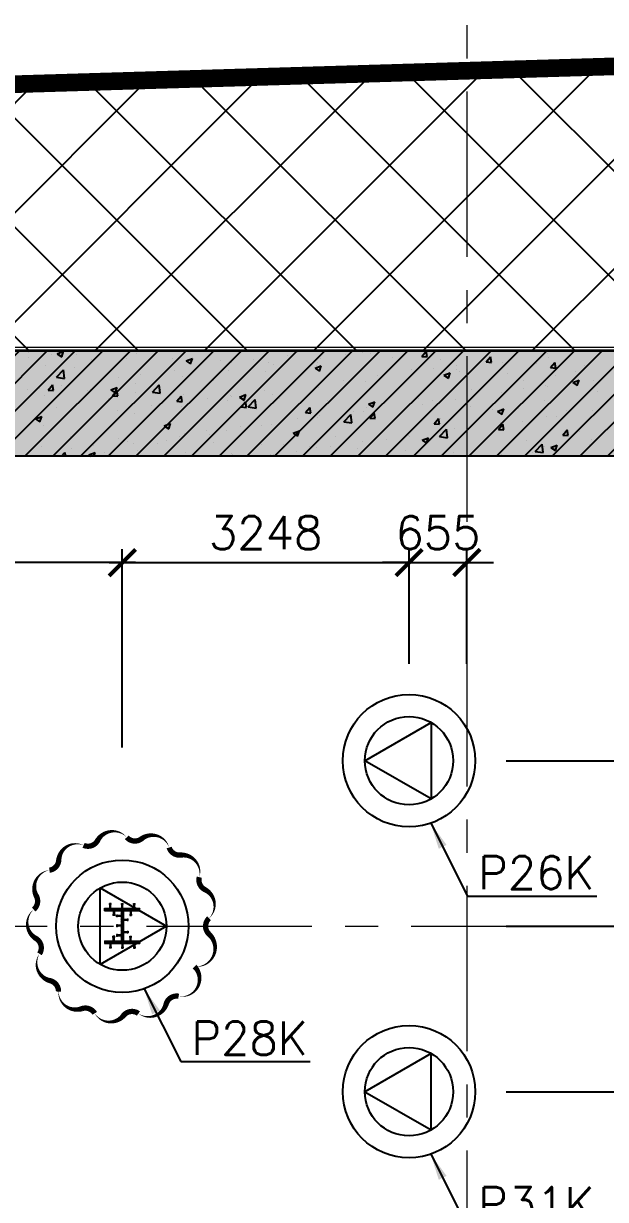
# Model space of a CAD drawing. Header units: millimetres. Extents: x -346728 to 1320345, y -537202 to -385966.
# Drawn here: x 230467 to 237059, y -419763 to -406439 of the extents above; entities that cross this region are included whole.
import ezdxf
from ezdxf.xclip import XClip

# ---------------------------------------------------------------- set-up
doc = ezdxf.new("R2010")
doc.units = ezdxf.units.MM
doc.header["$LTSCALE"] = 100
doc.header["$XCLIPFRAME"] = 2
doc.linetypes.add('DASHED2', pattern=[0.375, 0.25, -0.125])
doc.linetypes.add('X1326_GLB$0$CENTER', pattern=[2, 1.25, -0.25, 0.25, -0.25])
for name, color, linetype, lineweight in [('0 T TEXT', 7, 'Continuous', 13), ('KCMANH', 8, 'Continuous', 13), ('KINGPOST', 5, 'Continuous', 20), ('L.DUONG', 234, 'Continuous', 15), ('X1326_GLB$0$A-tim', 8, 'X1326_GLB$0$CENTER', 9)]:
    doc.layers.add(name, color=color, linetype=linetype, lineweight=lineweight)
doc.layers.add('CL load', color=1, linetype='Continuous', plot=False)
for name, color, linetype in [('hach', 253, 'Continuous'), ('PILE MARK', 8, 'Continuous'), ('PL', 3, 'Continuous'), ('W2', 4, 'Continuous'), ('XR_1326_csPL$0$hach', 253, 'Continuous'), ('XR_1326_csPL$0$W2', 4, 'Continuous')]:
    doc.layers.add(name, color=color, linetype=linetype)
doc.styles.add('simplex', font='simplex.shx')
doc.linetypes.add('FENCELINE2', pattern='A,0.25,-0.1,[132,ltypeshp.shx,S=0.1,R=0,X=-0.1,Y=0],-0.1,1', length=1.45)
doc.dimstyles.new('100', dxfattribs={"dimscale": 150, "dimtxt": 2.5, "dimasz": 2, "dimexe": 1, "dimexo": 1, "dimgap": 1, "dimtad": 1, "dimdec": 0, "dimzin": 0, "dimdsep": 46, "dimtxsty": 'simplex', "dimblk": 'ARCHTICK', "dimcen": 1, "dimdle": 1, "dimclrd": 256, "dimclre": 256, "dimclrt": 6, "dimadec": 0, "dimazin": 0, "dimtfac": 1, "dimtdec": 0, "dimtix": 1, "dimtmove": 2, "dimatfit": 3, "dimfxl": 1, "dimtolj": 1, "dimtzin": 0, "dimarcsym": 0})
pattern_1 = [(45, (188543.33, 11377564.439), (-8.980256121, 8.980256121), []), (135, (188543.33, 11377564.439), (-8.980256121, -8.980256121), [])]

# ---------------------------------------------------------------- blocks, each defined once
blk = doc.blocks.new('_ArchTick')
at = {"color": 0, "linetype": 'ByBlock', "const_width": 0.15}
blk.add_lwpolyline([(-0.5, -0.5), (0.5, 0.5)], dxfattribs=at)
blk = doc.blocks.new('*D353')
at = {"layer": 'CL load', "lineweight": -2, "transparency": 16777216}
for p, q in [((227836, -414642), (227836, -412396)), ((231586, -414642), (231586, -412396)), ((231736, -412546), (227686, -412546))]:
    blk.add_line(p, q, dxfattribs=at)
at = {"layer": 'DEFPOINTS', "color": 0, "transparency": 16777216}
for p in [(227836, -412546), (227836, -414792, 0), (231586, -414792, 0)]:
    blk.add_point(p, dxfattribs=at)
at = {"layer": 'CL load', "lineweight": -2, "transparency": 16777216, "xscale": 300, "yscale": 300, "zscale": 300, "rotation": 180}
blk.add_blockref('_ArchTick', (227836, -412546), dxfattribs=at)
at = {"layer": 'CL load', "lineweight": -2, "transparency": 16777216, "xscale": 300, "yscale": 300, "zscale": 300}
blk.add_blockref('_ArchTick', (231586, -412546), dxfattribs=at)
at = {"layer": 'CL load', "color": 6, "transparency": 16777216, "insert": (229711, -412208), "char_height": 375, "attachment_point": 5, "style": 'simplex'}
blk.add_mtext('\\A1;3750', dxfattribs=at)
blk = doc.blocks.new('*D354')
at = {"layer": 'CL load', "lineweight": -2, "transparency": 16777216}
for p, q in [((231586, -414642), (231586, -412396)), ((234834, -413692), (234834, -412396)), ((231436, -412546), (234984, -412546))]:
    blk.add_line(p, q, dxfattribs=at)
at = {"layer": 'DEFPOINTS', "color": 0, "transparency": 16777216}
for p in [(234834, -412546), (234834, -413842, 0), (231586, -414792, 0)]:
    blk.add_point(p, dxfattribs=at)
at = {"layer": 'CL load', "lineweight": -2, "transparency": 16777216, "xscale": 300, "yscale": 300, "zscale": 300, "rotation": 180}
blk.add_blockref('_ArchTick', (231586, -412546), dxfattribs=at)
at = {"layer": 'CL load', "lineweight": -2, "transparency": 16777216, "xscale": 300, "yscale": 300, "zscale": 300}
blk.add_blockref('_ArchTick', (234834, -412546), dxfattribs=at)
at = {"layer": 'CL load', "color": 6, "transparency": 16777216, "insert": (233210, -412208), "char_height": 375, "attachment_point": 5, "style": 'simplex'}
blk.add_mtext('\\A1;3248', dxfattribs=at)
blk = doc.blocks.new('*D355')
at = {"layer": 'CL load', "lineweight": -2, "transparency": 16777216}
for p, q in [((234834, -413692), (234834, -412396)), ((235489, -413692), (235489, -412396)), ((234834, -412546), (234534, -412546)), ((234834, -412546), (235489, -412546)), ((235489, -412546), (235789, -412546))]:
    blk.add_line(p, q, dxfattribs=at)
at = {"layer": 'DEFPOINTS', "color": 0, "transparency": 16777216}
for p in [(235489, -412546), (234834, -413842, 0), (235489, -413842, 0)]:
    blk.add_point(p, dxfattribs=at)
at = {"layer": 'CL load', "lineweight": -2, "transparency": 16777216, "xscale": 300, "yscale": 300, "zscale": 300}
blk.add_blockref('_ArchTick', (234834, -412546), dxfattribs=at)
at = {"layer": 'CL load', "lineweight": -2, "transparency": 16777216, "xscale": 300, "yscale": 300, "zscale": 300, "rotation": 180}
blk.add_blockref('_ArchTick', (235489, -412546), dxfattribs=at)
at = {"layer": 'CL load', "color": 6, "transparency": 16777216, "insert": (235161, -412208), "char_height": 375, "attachment_point": 5, "style": 'simplex'}
blk.add_mtext('\\A1;655', dxfattribs=at)
blk = doc.blocks.new('*D356')
at = {"layer": 'CL load', "lineweight": -2, "transparency": 16777216}
for p, q in [((238097, -414642), (238097, -416817)), ((235934, -414792), (238247, -414792)), ((235934, -416667), (238247, -416667))]:
    blk.add_line(p, q, dxfattribs=at)
at = {"layer": 'DEFPOINTS', "color": 0, "transparency": 16777216}
for p in [(235784, -414792, 0), (235784, -416667, 0), (238097, -416667)]:
    blk.add_point(p, dxfattribs=at)
at = {"layer": 'CL load', "lineweight": -2, "transparency": 16777216, "xscale": 300, "yscale": 300, "zscale": 300}
for p, rotation in [((238097, -414792), 90), ((238097, -416667), 270)]:
    blk.add_blockref('_ArchTick', p, dxfattribs=dict(at, rotation=rotation))
at = {"layer": 'CL load', "color": 6, "transparency": 16777216, "insert": (237760, -415729), "char_height": 375, "attachment_point": 5, "rotation": 90, "style": 'simplex'}
blk.add_mtext('\\A1;1875', dxfattribs=at)
blk = doc.blocks.new('*D357')
at = {"layer": 'CL load', "lineweight": -2, "transparency": 16777216}
for p, q in [((238097, -418692), (238097, -416517)), ((235934, -416667), (238247, -416667)), ((235934, -418542), (238247, -418542))]:
    blk.add_line(p, q, dxfattribs=at)
at = {"layer": 'DEFPOINTS', "color": 0, "transparency": 16777216}
for p in [(235784, -416667, 0), (238097, -416667), (235784, -418542, 0)]:
    blk.add_point(p, dxfattribs=at)
at = {"layer": 'CL load', "lineweight": -2, "transparency": 16777216, "xscale": 300, "yscale": 300, "zscale": 300}
for p, rotation in [((238097, -416667), 90), ((238097, -418542), 270)]:
    blk.add_blockref('_ArchTick', p, dxfattribs=dict(at, rotation=rotation))
at = {"layer": 'CL load', "color": 6, "transparency": 16777216, "insert": (237760, -417604), "char_height": 375, "attachment_point": 5, "rotation": 90, "style": 'simplex'}
blk.add_mtext('\\A1;1875', dxfattribs=at)
blk = doc.blocks.new('LVL-KHUNGTEN')
blk.add_lwpolyline([(61072.9, 41092.8), (119123.5, 41092.8), (119123.5, 61.9), (61072.9, 61.9)], close=True)
blk = doc.blocks.new('mb duong hh')
at = {"layer": '0 T TEXT', "color": 8, "linetype": 'DASHED2', "ltscale": 300}
blk.add_lwpolyline([(75940, 34596), (80501, 41668), (80491, 88861), (75484, 93868), (-20031, 93860), (-33610, 75885), (-26182, 55955), (-6300, 2612), (0, 0)], close=True, dxfattribs=at)
blk = doc.blocks.new('MB HANG RAO TAM')
h = blk.add_hatch()
h.set_pattern_fill('ANSI37', color=8, scale=7000, style=0)
h.set_pattern_definition([(45, (527887.4, 631399.9), (-618.7184, 618.7184), []), (135, (527887.4, 631399.9), (-618.7184, -618.7184), [])])
h.paths.add_polyline_path([(89794, 74797), (94796, 69797), (94804, 22611), (90246, 15544), (52523, -1634), (34324, -9922), (14325, -19029), (8025, -16417), (-19267, 56832), (-5688, 74797), (41806, 74797), (65797, 74797)], flags=16)
h.paths.add_polyline_path([(-17293, 40146), (-15160, 40938), (-12777, 34516), (-15127, 33730), (-10493, 20001), (4784, -19373), (12548, -21453), (91490, 14752), (95488, 20874), (95620, 46027), (95770, 74597), (91825, 78101), (52350, 76926), (14008, 75822), (-9259, 75871), (-23844, 71027), (-24251, 60760)])
at = {"layer": 'L.DUONG', "color": 94, "linetype": 'FENCELINE2', "ltscale": 25, "const_width": 200, "elevation": 7850}
blk.add_lwpolyline([(13898, 75822), (14369, 75824), (20809, 75968), (32497, 76335), (48850, 76822), (75776, 77623), (91825, 78101), (95770, 74597), (95712, 63657), (95684, 58344), (95610, 44235), (95553, 33268), (95488, 20874), (91490, 14752), (75806, 7559), (49624, -4449), (26632, -14994), (12548, -21453), (4784, -19373), (0, -7161), (-6626, 9890)], dxfattribs=at)
at = {"layer": 'XR_1326_csPL$0$W2', "color": 7, "ltscale": 0.5, "elevation": 0}
blk.add_lwpolyline([(8025, -16417), (14325, -19029), (90246, 15544), (94804, 22611), (94796, 69797), (89794, 74797), (-5688, 74797), (-19267, 56832)], close=True, dxfattribs=at)
blk = doc.blocks.new('KP50')
at = {"ltscale": 0.1}
h = blk.add_hatch(color=6, dxfattribs=at)
h.dxf.hatch_style = 1
h.paths.add_polyline_path([(14, 171), (-14, 171), (-14, 142)])
h.paths.add_polyline_path([(-14, -142), (-14, -171), (14, -171)])
at = {"layer": 'KCMANH', "linetype": 'ByBlock'}
h = blk.add_hatch(dxfattribs=at)
h.set_pattern_fill('ANSI37', color=6, scale=4, style=0)
h.set_pattern_definition(pattern_1)
h.paths.add_polyline_path([(-200, 200), (-200, 171), (200, 171), (200, 200)])
h = blk.add_hatch(dxfattribs=at)
h.set_pattern_fill('ANSI37', color=6, scale=4, style=0)
h.set_pattern_definition([(45, (188728.93, 11377564.439), (-8.980256121, 8.980256121), []), (135, (188728.93, 11377564.439), (-8.980256121, -8.980256121), [])])
h.paths.add_polyline_path([(14, 171), (-14, 142), (-14, -142), (14, -171)])
h = blk.add_hatch(dxfattribs=at)
h.set_pattern_fill('ANSI37', color=6, scale=4, style=0)
h.set_pattern_definition(pattern_1)
h.paths.add_polyline_path([(-200, -171), (-200, -200), (200, -200), (200, -171)])
for p, q in [((-125, 253), (-146, 253)), ((-146, 240), (-146, 253)), ((-125, 240), (-146, 240)), ((-142, 200), (-142, 240)), ((-129, 200), (-129, 240)), ((-125, 240), (-125, 253)), ((-102, 171), (-102, 131)), ((-89, 171), (-89, 131)), ((-10, 253), (10, 253)), ((-10, 240), (-10, 253)), ((-10, 240), (10, 240)), ((-6, 200), (-6, 240)), ((6, 200), (6, 240)), ((10, 240), (10, 253)), ((89, 171), (89, 131)), ((102, 171), (102, 131)), ((125, 253), (146, 253)), ((125, 240), (125, 253)), ((125, 240), (146, 240)), ((129, 200), (129, 240)), ((142, 200), (142, 240)), ((146, 240), (146, 253)), ((-85, 131), (-106, 131)), ((-106, 131), (-106, 118)), ((-85, 118), (-106, 118)), ((-85, 131), (-85, 118)), ((-67, 100), (-67, 120)), ((-54, 120), (-67, 120)), ((-54, 100), (-67, 100)), ((-67, 10), (-67, -10)), ((-54, 10), (-67, 10)), ((-54, 100), (-54, 120)), ((-14, 116), (-54, 116)), ((-14, 104), (-54, 104)), ((-54, 10), (-54, -10)), ((-14, 6), (-54, 6)), ((14, 76), (54, 76)), ((14, 64), (54, 64)), ((54, 60), (54, 80)), ((54, 80), (67, 80)), ((54, 60), (67, 60)), ((67, 60), (67, 80)), ((85, 131), (106, 131)), ((85, 131), (85, 118)), ((85, 118), (106, 118)), ((106, 131), (106, 118)), ((-85, -118), (-106, -118)), ((-106, -131), (-106, -118)), ((-85, -131), (-106, -131)), ((-102, -171), (-102, -131)), ((-89, -171), (-89, -131)), ((-85, -131), (-85, -118)), ((-54, -10), (-67, -10)), ((-67, -100), (-67, -120)), ((-54, -100), (-67, -100)), ((-54, -120), (-67, -120)), ((-14, -6), (-54, -6)), ((-54, -100), (-54, -120)), ((-14, -104), (-54, -104)), ((-14, -116), (-54, -116)), ((14, -64), (54, -64)), ((14, -76), (54, -76)), ((54, -60), (54, -80)), ((54, -60), (67, -60)), ((54, -80), (67, -80)), ((67, -60), (67, -80)), ((85, -118), (106, -118)), ((85, -131), (85, -118)), ((85, -131), (106, -131)), ((89, -171), (89, -131)), ((102, -171), (102, -131)), ((106, -131), (106, -118)), ((-125, -240), (-146, -240)), ((-146, -240), (-146, -253)), ((-125, -253), (-146, -253)), ((-142, -200), (-142, -240)), ((-129, -200), (-129, -240)), ((-125, -240), (-125, -253)), ((-10, -240), (10, -240)), ((-10, -240), (-10, -253)), ((-10, -253), (10, -253)), ((-6, -200), (-6, -240)), ((6, -200), (6, -240)), ((10, -240), (10, -253)), ((125, -240), (146, -240)), ((125, -240), (125, -253)), ((125, -253), (146, -253)), ((129, -200), (129, -240)), ((142, -200), (142, -240)), ((146, -240), (146, -253))]:
    blk.add_line(p, q, dxfattribs=at)
at = {"layer": 'KINGPOST', "color": 6, "linetype": 'ByBlock'}
for p, q in [((-200, 200), (200, 200)), ((-200, 171), (-200, 200)), ((-200, 171), (200, 171)), ((-14, 171), (-14, -171)), ((-14, 142), (14, 171)), ((14, 171), (14, -171)), ((200, 171), (200, 200)), ((-200, -171), (200, -171)), ((-200, -171), (-200, -200)), ((-200, -200), (200, -200)), ((-14, -142), (14, -171)), ((200, -171), (200, -200))]:
    blk.add_line(p, q, dxfattribs=at)
blk.add_lwpolyline([(-14, 0), (14, 0)], dxfattribs=at)
blk = doc.blocks.new('B1 Kingpost Layout Plan1')
at = {"layer": 'KCMANH', "linetype": 'ByBlock'}
blk.add_blockref('KP50', (81222, -1896, 0), dxfattribs=at)

msp = doc.modelspace()

# ---------------------------------------------------------------- hatches: boundary and pattern name
at = {"ltscale": 0.1}
h = msp.add_hatch(color=6, dxfattribs=at)
h.dxf.hatch_style = 1
h.paths.add_polyline_path([(231600.5, -416495.4), (231571.7, -416495.4), (231571.7, -416524.2)])
h.paths.add_polyline_path([(231571.7, -416809), (231571.7, -416837.8), (231600.5, -416837.8)])
at = {"layer": 'hach'}
h = msp.add_hatch(dxfattribs=at)
h.set_pattern_fill('ANSI31', color=256, scale=70)
h.set_pattern_definition([(45, (121918.56, -508591.22), (-157.15448, 157.15448), [])])
h.paths.add_polyline_path([(142200.7, -410142.2), (128621.2, -428107.5), (155914.1, -501359), (162214.1, -503970.9), (238136.4, -469396.6), (242695.2, -462329.4), (242687.2, -415142.7), (237685.1, -410142.2)])
h.paths.add_polyline_path([(142797.9, -411342.2), (129975.7, -428305.7), (156856.2, -500450.6), (162191.6, -502662.6), (237318.8, -468450.4), (241495.1, -461976.1), (241487, -415639.4), (237188.2, -411342.2)], flags=16)
h = msp.add_hatch(dxfattribs=at)
h.set_pattern_fill('AR-CONC', color=256, scale=4)
h.set_pattern_definition([(50, (121918.56, -508591.2), (728.7387, -63.7563), [76.2, -838.2]), (355, (121918.56, -508591.2), (-140.9737, 764.2274), [60.96, -670.5623]), (100.45144, (121979.3, -508596.54), (587.765, 700.471), [64.76, -712.361]), (46.1842, (121918.6, -508388), (1084.316, -168.1693), [114.3, -1257.3]), (96.63556, (122008.9, -508402), (949.6165, 989.7045), [97.14, -1068.5424]), (351.18415, (121918.6, -508388), (949.6165, 989.7045), [91.44, -1005.839]), (21, (122020.16, -508438.8), (606.4576, -409.0608), [76.2, -838.2]), (326, (122020.16, -508438.8), (247.208, 736.752), [60.96, -670.56]), (71.45144, (122070.7, -508472.9), (853.6657, 327.691), [64.76, -712.3598]), (37.5, (121918.56, -508591.22), (12.3544, 338.22016), [0, -662.432, 0, -680.72, 0, -673.1]), (7.5, (121918.56, -508591.22), (267.27865, 400.7223), [0, -388.112, 0, -647.192, 0, -256.54]), (327.5, (121692, -508591.22), (542.3624, -22.91498), [0, -254, 0, -792.48, 0, -1051.56]), (317.5, (121590.4, -508591.2), (592.5167, 101.706), [0, -330.2, 0, -526.288, 0, -746.76])])
h.paths.add_polyline_path([(142200.7, -410142.2), (128621.2, -428107.5), (155914.1, -501359), (162214.1, -503970.9), (238136.4, -469396.6), (242695.2, -462329.4), (242687.2, -415142.7), (237685.1, -410142.2)])
h.paths.add_polyline_path([(142797.9, -411342.2), (129975.7, -428305.7), (156856.2, -500450.6), (162191.6, -502662.6), (237318.8, -468450.4), (241495.1, -461976.1), (241487, -415639.4), (237188.2, -411342.2)], flags=16)

# ---------------------------------------------------------------- linework, layer by layer
at = {"color": 6, "elevation": -2718.3}
msp.add_lwpolyline([(232568.1, -416576.8, 0, 60, 0.5205671), (232521.5, -416252.3, 60, 60, -0.3534527), (232457.9, -416111.2, 0, 60, 0.5205671), (232245.5, -415860.9, 60, 60, -0.3534915), (232116.5, -415775.2, 0, 60, 0.5205671), (231803.7, -415676.3, 60, 60, -0.3944899), (231636.3, -415659.9, 0, 60, 0.520567), (231305.5, -415696.6, 60, 60, -0.3907151), (231147.2, -415750, 0, 60, 0.520567), (230865.9, -415918.9, 60, 60, -0.3534934), (230760.4, -416032.2, 0, 60, 0.5205671), (230611.9, -416324.9, 60, 60, -0.3571345), (230581.6, -416478, 0, 60, 0.520567), (230607.3, -416805.7, 60, 60, -0.4289707), (230647.6, -416979.6, 0, 60, 0.520567), (230768.4, -417284.4, 60, 60, -0.3534582), (230863, -417406.9, 0, 60, 0.520567), (231127.7, -417601, 60, 60, -0.3534893), (231273, -417654.4, 0, 60, 0.5205671), (231600.2, -417678, 60, 60, -0.3982747), (231768.1, -417656, 0, 60, 0.520567), (232082.8, -417547.6, 60, 60, -0.3869502), (232223.9, -417460.5, 0, 60, 0.7314349), (232404.5, -417124.2, 0, 60, 0.7206829), (232569.1, -416757.2, 60, 60, -0.4358983)], format="xyseb", close=True, dxfattribs=at)
at = {"layer": 'PL', "elevation": -1404.9}
for points in [[(235083.7, -414358.6), (235083.7, -415224.6), (234333.7, -414791.6)], [(235083.7, -414358.6), (235083.7, -415224.6), (234333.7, -414791.6)], [(231336.1, -417099.6), (231336.1, -416233.6), (232086.1, -416666.6)], [(231336.1, -417099.6), (231336.1, -416233.6), (232086.1, -416666.6)], [(235083.7, -418974.6), (235083.7, -418108.6), (234333.7, -418541.6)], [(235083.7, -418974.6), (235083.7, -418108.6), (234333.7, -418541.6)]]:
    msp.add_lwpolyline(points, close=True, dxfattribs=at)
at = {"layer": 'PL'}
for centre, radius in [((234833.7, -414791.6, -1404.9), 750), ((234833.7, -414791.6, -1404.9), 750), ((234833.7, -414791.6, -1404.9), 500), ((234833.7, -414791.6, -1404.9), 500), ((231586.1, -416666.6, -1404.9), 750), ((231586.1, -416666.6, -1404.9), 750), ((231586.1, -416666.6, -1404.9), 500), ((231586.1, -416666.6, -1404.9), 500), ((234833.7, -418541.6, -1404.9), 750), ((234833.7, -418541.6, -1404.9), 750), ((234833.7, -418541.6, -1404.9), 500), ((234833.7, -418541.6, -1404.9), 500)]:
    msp.add_circle(centre, radius, dxfattribs=at)
at = {"layer": 'W2', "ltscale": 0.5, "elevation": -1404.9}
for points in [[(142200.7, -410142.2), (128621.2, -428107.5), (155914.1, -501359), (162214.1, -503970.9), (238136.4, -469396.6), (242695.2, -462329.4), (242686.9, -415142.1), (237685.1, -410142.2)], [(142797.9, -411342.2), (129975.7, -428305.7), (156856.2, -500450.6), (162191.6, -502662.6), (237318.8, -468450.4), (241495.1, -461976.1), (241487, -415639.4), (237188.2, -411342.2)]]:
    msp.add_lwpolyline(points, close=True, dxfattribs=at)
at = {"layer": 'X1326_GLB$0$A-tim', "ltscale": 15}
for p, q in [((235488.6, -398208.6, -1404.9), (235488.6, -512162.7, -1404.9)), ((120859.5, -416666.6, -1404.9), (255546, -416666.6, -1404.9))]:
    msp.add_line(p, q, dxfattribs=at)
at = {"layer": 'XR_1326_csPL$0$hach', "color": 250}
for p, q in [((229539.8, -411342.2, -1404.9), (230739.8, -410142.2, -1404.9)), ((229854.1, -411342.2, -1404.9), (231054.1, -410142.2, -1404.9)), ((230168.4, -411342.2, -1404.9), (231368.4, -410142.2, -1404.9)), ((230482.7, -411342.2, -1404.9), (231682.7, -410142.2, -1404.9)), ((230526.7, -410170.4, -1404.9), (230526.7, -410170.4, -1404.9)), ((230527.6, -410219.7, -1404.9), (230527.6, -410219.7, -1404.9)), ((230782, -410186.2, -1404.9), (230782, -410186.2, -1404.9)), ((230797.1, -411342.2, -1404.9), (231997.1, -410142.2, -1404.9)), ((230848.4, -410180.1, -1404.9), (230919.6, -410152.8, -1404.9)), ((230848.4, -410180.2, -1404.9), (230898.9, -410214.3, -1404.9)), ((230898.9, -410214.3, -1404.9), (230919.5, -410152.9, -1404.9)), ((231069.1, -410193.3, -1404.9), (231069.1, -410193.3, -1404.9)), ((231111.4, -411342.2, -1404.9), (232311.4, -410142.2, -1404.9)), ((231235, -410245.2, -1404.9), (231235, -410245.2, -1404.9)), ((231425.7, -411342.2, -1404.9), (232625.7, -410142.2, -1404.9)), ((231611.4, -410216.3, -1404.9), (231611.4, -410216.3, -1404.9)), ((231635.1, -410232.6, -1404.9), (231635.1, -410232.6, -1404.9)), ((231740, -411342.2, -1404.9), (232940, -410142.2, -1404.9)), ((231748.2, -410180.2, -1404.9), (231748.2, -410180.2, -1404.9)), ((232054.3, -411342.2, -1404.9), (233254.3, -410142.2, -1404.9)), ((232153.8, -410239.2, -1404.9), (232153.8, -410239.2, -1404.9)), ((232308.5, -410261.4, -1404.9), (232379.7, -410234.1, -1404.9)), ((232308.5, -410261.5, -1404.9), (232359, -410295.6, -1404.9)), ((232359, -410295.6, -1404.9), (232379.6, -410234.2, -1404.9)), ((232368.6, -411342.2, -1404.9), (233568.6, -410142.2, -1404.9)), ((232682.9, -411342.2, -1404.9), (233882.9, -410142.2, -1404.9)), ((232696.1, -410262.1, -1404.9), (232696.1, -410262.1, -1404.9)), ((232997.2, -411342.2, -1404.9), (234197.2, -410142.2, -1404.9)), ((233024.3, -410148.5, -1404.9), (233024.3, -410148.5, -1404.9)), ((233076.3, -410249.7, -1404.9), (233076.3, -410249.7, -1404.9)), ((233311.5, -411342.2, -1404.9), (234511.5, -410142.2, -1404.9)), ((233461.1, -410199, -1404.9), (233461.1, -410199, -1404.9)), ((233566.6, -410171.4, -1404.9), (233566.6, -410171.4, -1404.9)), ((233625.8, -411342.2, -1404.9), (234825.8, -410142.2, -1404.9)), ((233826, -410229.5, -1404.9), (233826, -410229.5, -1404.9)), ((233940.1, -411342.2, -1404.9), (235140.1, -410142.2, -1404.9)), ((234109, -410194.4, -1404.9), (234109, -410194.4, -1404.9)), ((234248.8, -410146.1, -1404.9), (234252.1, -410142.2, -1404.9)), ((234248.8, -410146.1, -1404.9), (234309.5, -410151.5, -1404.9)), ((234254.5, -411342.2, -1404.9), (235454.5, -410142.2, -1404.9)), ((234309.4, -410151.5, -1404.9), (234307.7, -410142.2, -1404.9)), ((234347.7, -410157.9, -1404.9), (234347.7, -410157.9, -1404.9)), ((234393.2, -410181.3, -1404.9), (234393.2, -410181.3, -1404.9)), ((234568.8, -411342.2, -1404.9), (235768.8, -410142.2, -1404.9)), ((234651.4, -410217.3, -1404.9), (234651.4, -410217.3, -1404.9)), ((234883.1, -411342.2, -1404.9), (236083.1, -410142.2, -1404.9)), ((234977.5, -410209.9, -1404.9), (235026.5, -410151.5, -1404.9)), ((234977.5, -410209.9, -1404.9), (235038.3, -410215.2, -1404.9)), ((235038.2, -410215.2, -1404.9), (235026.4, -410151.5, -1404.9)), ((235193.7, -410240.2, -1404.9), (235193.7, -410240.2, -1404.9)), ((235197.4, -411342.2, -1404.9), (236397.4, -410142.2, -1404.9)), ((235511.7, -411342.2, -1404.9), (236711.7, -410142.2, -1404.9)), ((235706.3, -410273.6, -1404.9), (235755.2, -410215.3, -1404.9)), ((235736.1, -410263.1, -1404.9), (235736.1, -410263.1, -1404.9)), ((235766.9, -410279, -1404.9), (235755.2, -410215.3, -1404.9)), ((235755.4, -410262.5, -1404.9), (235755.4, -410262.5, -1404.9)), ((235826, -411342.2, -1404.9), (237026, -410142.2, -1404.9)), ((236140.3, -411342.2, -1404.9), (237340.3, -410142.2, -1404.9)), ((236214.3, -410142.2, -1404.9), (236218.9, -410142.9, -1404.9)), ((236218.9, -410142.9, -1404.9), (236218.8, -410142.2, -1404.9)), ((236397, -410178, -1404.9), (236397, -410178, -1404.9)), ((236411.1, -410218.3, -1404.9), (236411.1, -410218.3, -1404.9)), ((236454.6, -411342.2, -1404.9), (237654.6, -410142.2, -1404.9)), ((236651.4, -410144.5, -1404.9), (236651.4, -410144.5, -1404.9)), ((236938.8, -410142.2, -1404.9), (236938.8, -410142.2, -1404.9)), ((230713.3, -410316.8, -1404.9), (230713.3, -410316.8, -1404.9)), ((230841.6, -410445.9, -1404.9), (230920.8, -410363.4, -1404.9)), ((230932, -410459.9, -1404.9), (230920.7, -410363.4, -1404.9)), ((231042.6, -410334.3, -1404.9), (231042.6, -410334.3, -1404.9)), ((232180.3, -410367.6, -1404.9), (232180.3, -410367.6, -1404.9)), ((232785.2, -410370.7, -1404.9), (232785.2, -410370.7, -1404.9)), ((232821.9, -410283.1, -1404.9), (232821.9, -410283.1, -1404.9)), ((233208.2, -410384.7, -1404.9), (233208.2, -410384.7, -1404.9)), ((233238.5, -410285, -1404.9), (233238.5, -410285, -1404.9)), ((233298.3, -410305.6, -1404.9), (233298.3, -410305.6, -1404.9)), ((233768.6, -410342.9, -1404.9), (233819.2, -410377, -1404.9)), ((233768.7, -410342.8, -1404.9), (233839.8, -410315.5, -1404.9)), ((233780.9, -410307.9, -1404.9), (233780.9, -410307.9, -1404.9)), ((233800.7, -410283, -1404.9), (233800.7, -410283, -1404.9)), ((233819.2, -410377, -1404.9), (233839.8, -410315.6, -1404.9)), ((234323.2, -410330.8, -1404.9), (234323.2, -410330.8, -1404.9)), ((234865.6, -410353.7, -1404.9), (234865.6, -410353.7, -1404.9)), ((235116.2, -410346.6, -1404.9), (235116.2, -410346.6, -1404.9)), ((235228.8, -410424.2, -1404.9), (235299.9, -410396.9, -1404.9)), ((235279.3, -410458.4, -1404.9), (235299.9, -410397, -1404.9)), ((235370.6, -410313.1, -1404.9), (235370.6, -410313.1, -1404.9)), ((235376.2, -410354.9, -1404.9), (235376.2, -410354.9, -1404.9)), ((235408, -410376.7, -1404.9), (235408, -410376.7, -1404.9)), ((235706.3, -410273.7, -1404.9), (235767, -410279, -1404.9)), ((235897.9, -410283.4, -1404.9), (235897.9, -410283.4, -1404.9)), ((236278.5, -410286, -1404.9), (236278.5, -410286, -1404.9)), ((236435, -410337.4, -1404.9), (236484, -410279, -1404.9)), ((236435, -410337.4, -1404.9), (236495.7, -410342.7, -1404.9)), ((236495.6, -410342.7, -1404.9), (236483.9, -410279.1, -1404.9)), ((236721.3, -410380.7, -1404.9), (236721.3, -410380.7, -1404.9)), ((236768.9, -411342.2, -1404.9), (237827.1, -410284, -1404.9)), ((236820.8, -410308.9, -1404.9), (236820.8, -410308.9, -1404.9)), ((230841.6, -410445.9, -1404.9), (230932, -410459.9, -1404.9)), ((231541.1, -410451.8, -1404.9), (231541.1, -410451.8, -1404.9)), ((231735.8, -410518.4, -1404.9), (231735.8, -410518.4, -1404.9)), ((231795.5, -410418.3, -1404.9), (231795.5, -410418.3, -1404.9)), ((232263.5, -410442.2, -1404.9), (232263.5, -410442.2, -1404.9)), ((232615.7, -410486.4, -1404.9), (232615.7, -410486.4, -1404.9)), ((233835.4, -410515.2, -1404.9), (233835.4, -410515.2, -1404.9)), ((234089.8, -410481.8, -1404.9), (234089.8, -410481.8, -1404.9)), ((234335.3, -410496.1, -1404.9), (234335.3, -410496.1, -1404.9)), ((234474.6, -410431.1, -1404.9), (234474.6, -410431.1, -1404.9)), ((234848.5, -410431.1, -1404.9), (234848.5, -410431.1, -1404.9)), ((235228.7, -410424.3, -1404.9), (235279.3, -410458.4, -1404.9)), ((235950.3, -410399.6, -1404.9), (235950.3, -410399.6, -1404.9)), ((236128.8, -410482.4, -1404.9), (236128.8, -410482.4, -1404.9)), ((236492.7, -410422.5, -1404.9), (236492.7, -410422.5, -1404.9)), ((236688.9, -410505.5, -1404.9), (236760.1, -410478.2, -1404.9)), ((236688.9, -410505.6, -1404.9), (236739.4, -410539.7, -1404.9)), ((236739.4, -410539.7, -1404.9), (236760, -410478.3, -1404.9)), ((236768.9, -410494.6, -1404.9), (236768.9, -410494.6, -1404.9)), ((236926.4, -410480.4, -1404.9), (236926.4, -410480.4, -1404.9)), ((237035, -410445.4, -1404.9), (237035, -410445.4, -1404.9)), ((230514.7, -410586.9, -1404.9), (230514.7, -410586.9, -1404.9)), ((230652.7, -410573.3, -1404.9), (230652.7, -410573.3, -1404.9)), ((230701, -410655, -1404.9), (230701, -410655, -1404.9)), ((230746.1, -410591.6, -1404.9), (230795, -410533.2, -1404.9)), ((230746.1, -410591.6, -1404.9), (230806.8, -410596.9, -1404.9)), ((230806.7, -410596.9, -1404.9), (230795, -410533.2, -1404.9)), ((230899.5, -410536.2, -1404.9), (230899.5, -410536.2, -1404.9)), ((231195.1, -410596.2, -1404.9), (231195.1, -410596.2, -1404.9)), ((231222.6, -410583.4, -1404.9), (231222.6, -410583.4, -1404.9)), ((231454.8, -410589.2, -1404.9), (231505.4, -410623.3, -1404.9)), ((231454.9, -410589.1, -1404.9), (231526, -410561.8, -1404.9)), ((231474.8, -410655.3, -1404.9), (231523.8, -410597, -1404.9)), ((231474.8, -410655.3, -1404.9), (231535.5, -410660.7, -1404.9)), ((231505.4, -410623.3, -1404.9), (231526, -410561.9, -1404.9)), ((231535.5, -410660.7, -1404.9), (231523.7, -410597, -1404.9)), ((231737.4, -410619.1, -1404.9), (231737.4, -410619.1, -1404.9)), ((231925.9, -410614.1, -1404.9), (232005.1, -410531.6, -1404.9)), ((231925.9, -410614.1, -1404.9), (232016.3, -410628.1, -1404.9)), ((232016.3, -410628.1, -1404.9), (232005.1, -410531.6, -1404.9)), ((232023.1, -410588.1, -1404.9), (232023.1, -410588.1, -1404.9)), ((232203.5, -410719.1, -1404.9), (232252.5, -410660.7, -1404.9)), ((232264.2, -410724.4, -1404.9), (232252.4, -410660.7, -1404.9)), ((232279.8, -410642.1, -1404.9), (232279.8, -410642.1, -1404.9)), ((232809, -410650.4, -1404.9), (232809, -410650.4, -1404.9)), ((232915, -410670.5, -1404.9), (232986.1, -410643.2, -1404.9)), ((232965.5, -410704.7, -1404.9), (232986.1, -410643.3, -1404.9)), ((233193.8, -410599.7, -1404.9), (233193.8, -410599.7, -1404.9)), ((233286, -410643.9, -1404.9), (233286, -410643.9, -1404.9)), ((233813.7, -410567.7, -1404.9), (233813.7, -410567.7, -1404.9)), ((235488.1, -410663.2, -1404.9), (235488.1, -410663.2, -1404.9)), ((235536.3, -410584.1, -1404.9), (235536.3, -410584.1, -1404.9)), ((235885.5, -410621.6, -1404.9), (235885.5, -410621.6, -1404.9)), ((236129.7, -410578.7, -1404.9), (236129.7, -410578.7, -1404.9)), ((236384.1, -410545.2, -1404.9), (236384.1, -410545.2, -1404.9)), ((236398.7, -410556.6, -1404.9), (236398.7, -410556.6, -1404.9)), ((236964.8, -410603.8, -1404.9), (236964.8, -410603.8, -1404.9)), ((230838.1, -410791.5, -1404.9), (230838.1, -410791.5, -1404.9)), ((231430.6, -410689.8, -1404.9), (231430.6, -410689.8, -1404.9)), ((231913, -410768.3, -1404.9), (231913, -410768.3, -1404.9)), ((232203.5, -410719.1, -1404.9), (232264.3, -410724.4, -1404.9)), ((232251.1, -410780.4, -1404.9), (232251.1, -410780.4, -1404.9)), ((232554.6, -410683.9, -1404.9), (232554.6, -410683.9, -1404.9)), ((232772.8, -410708.9, -1404.9), (232772.8, -410708.9, -1404.9)), ((232822.1, -410665, -1404.9), (232822.1, -410665, -1404.9)), ((232915, -410670.6, -1404.9), (232965.5, -410704.7, -1404.9)), ((232932.3, -410782.8, -1404.9), (232981.3, -410724.5, -1404.9)), ((232932.3, -410782.9, -1404.9), (232993, -410788.2, -1404.9)), ((232992.9, -410788.2, -1404.9), (232981.2, -410724.5, -1404.9)), ((233010.2, -410782.2, -1404.9), (233100.6, -410796.2, -1404.9)), ((233010.3, -410782.2, -1404.9), (233089.4, -410699.8, -1404.9)), ((233100.6, -410796.3, -1404.9), (233089.4, -410699.8, -1404.9)), ((233364.5, -410687.9, -1404.9), (233364.5, -410687.9, -1404.9)), ((233661, -410846.6, -1404.9), (233710, -410788.2, -1404.9)), ((233721.7, -410851.9, -1404.9), (233709.9, -410788.3, -1404.9)), ((233906.9, -410710.8, -1404.9), (233906.9, -410710.8, -1404.9)), ((234351.3, -410787.5, -1404.9), (234351.3, -410787.5, -1404.9)), ((234375.1, -410751.9, -1404.9), (234446.3, -410724.6, -1404.9)), ((234375.1, -410752, -1404.9), (234425.6, -410786.1, -1404.9)), ((234425.6, -410786.1, -1404.9), (234446.2, -410724.7, -1404.9)), ((234449.2, -410733.7, -1404.9), (234449.2, -410733.7, -1404.9)), ((234836.2, -410769.3, -1404.9), (234836.2, -410769.3, -1404.9)), ((234848.9, -410747.3, -1404.9), (234848.9, -410747.3, -1404.9)), ((234943.8, -410685.8, -1404.9), (234943.8, -410685.8, -1404.9)), ((234991.6, -410756.6, -1404.9), (234991.6, -410756.6, -1404.9)), ((235103.3, -410713.9, -1404.9), (235103.3, -410713.9, -1404.9)), ((235363.9, -410693.1, -1404.9), (235363.9, -410693.1, -1404.9)), ((235534, -410779.5, -1404.9), (235534, -410779.5, -1404.9)), ((236372.3, -410705.5, -1404.9), (236372.3, -410705.5, -1404.9)), ((230601.2, -410916.8, -1404.9), (230672.4, -410889.5, -1404.9)), ((230601.2, -410916.9, -1404.9), (230651.7, -410951, -1404.9)), ((230651.7, -410951, -1404.9), (230672.3, -410889.6, -1404.9)), ((231210.3, -410921.7, -1404.9), (231210.3, -410921.7, -1404.9)), ((231273.8, -410852.5, -1404.9), (231273.8, -410852.5, -1404.9)), ((231528.2, -410819, -1404.9), (231528.2, -410819, -1404.9)), ((231723.4, -410856.6, -1404.9), (231723.4, -410856.6, -1404.9)), ((233568.2, -410916, -1404.9), (233568.2, -410916, -1404.9)), ((233661, -410846.6, -1404.9), (233721.7, -410851.9, -1404.9)), ((233758.7, -410889.2, -1404.9), (233758.7, -410889.2, -1404.9)), ((233801.3, -410905.9, -1404.9), (233801.3, -410905.9, -1404.9)), ((233822.5, -410882.5, -1404.9), (233822.5, -410882.5, -1404.9)), ((234094.6, -410950.4, -1404.9), (234173.7, -410867.9, -1404.9)), ((234184.9, -410964.4, -1404.9), (234173.7, -410867.9, -1404.9)), ((234207.3, -410831.8, -1404.9), (234207.3, -410831.8, -1404.9)), ((234323, -410834.4, -1404.9), (234323, -410834.4, -1404.9)), ((234389.8, -410910.4, -1404.9), (234438.7, -410852, -1404.9)), ((234389.8, -410910.4, -1404.9), (234450.5, -410915.7, -1404.9)), ((234450.4, -410915.7, -1404.9), (234438.7, -410852, -1404.9)), ((235118.5, -410974.1, -1404.9), (235167.5, -410915.7, -1404.9)), ((235179.1, -410979.5, -1404.9), (235167.4, -410915.8, -1404.9)), ((235187.2, -410908.9, -1404.9), (235187.2, -410908.9, -1404.9)), ((235779.7, -410807.2, -1404.9), (235779.7, -410807.2, -1404.9)), ((235835.2, -410833.2, -1404.9), (235906.4, -410805.9, -1404.9)), ((235835.2, -410833.3, -1404.9), (235885.7, -410867.4, -1404.9)), ((235885.7, -410867.4, -1404.9), (235906.3, -410806, -1404.9)), ((236076.3, -410802.5, -1404.9), (236076.3, -410802.5, -1404.9)), ((236386.4, -410894.8, -1404.9), (236386.4, -410894.8, -1404.9)), ((236501.6, -410895.3, -1404.9), (236501.6, -410895.3, -1404.9)), ((236618.7, -410825.4, -1404.9), (236618.7, -410825.4, -1404.9)), ((236914, -410818.6, -1404.9), (236914, -410818.6, -1404.9)), ((230632.2, -410937, -1404.9), (230632.2, -410937, -1404.9)), ((230688.6, -410993.2, -1404.9), (230688.6, -410993.2, -1404.9)), ((232061.3, -410998.2, -1404.9), (232132.5, -410970.9, -1404.9)), ((232061.3, -410998.3, -1404.9), (232111.8, -411032.4, -1404.9)), ((232111.8, -411032.4, -1404.9), (232132.4, -410971, -1404.9)), ((232541.7, -411051.1, -1404.9), (232541.7, -411051.1, -1404.9)), ((232760.4, -411047.1, -1404.9), (232760.4, -411047.1, -1404.9)), ((232926.5, -411000.4, -1404.9), (232926.5, -411000.4, -1404.9)), ((233166.2, -410990.9, -1404.9), (233166.2, -410990.9, -1404.9)), ((233273.6, -410982.1, -1404.9), (233273.6, -410982.1, -1404.9)), ((233521.5, -411079.5, -1404.9), (233592.6, -411052.2, -1404.9)), ((233572, -411113.8, -1404.9), (233592.6, -411052.4, -1404.9)), ((234094.6, -410950.4, -1404.9), (234184.9, -410964.4, -1404.9)), ((234594.7, -411010.6, -1404.9), (234594.7, -411010.6, -1404.9)), ((235118.5, -410974.1, -1404.9), (235179.2, -410979.4, -1404.9)), ((235178.9, -411118.6, -1404.9), (235258, -411036.1, -1404.9)), ((235269.2, -411132.6, -1404.9), (235258, -411036.1, -1404.9)), ((235351.5, -411031.4, -1404.9), (235351.5, -411031.4, -1404.9)), ((235847.2, -411037.9, -1404.9), (235896.2, -410979.5, -1404.9)), ((235847.2, -411037.9, -1404.9), (235908, -411043.2, -1404.9)), ((235862.5, -410979.5, -1404.9), (235862.5, -410979.5, -1404.9)), ((235873.2, -410959.8, -1404.9), (235873.2, -410959.8, -1404.9)), ((235907.9, -411043.2, -1404.9), (235896.1, -410979.5, -1404.9)), ((236116.8, -410946, -1404.9), (236116.8, -410946, -1404.9)), ((236576, -411101.6, -1404.9), (236625, -411043.3, -1404.9)), ((236636.6, -411107, -1404.9), (236624.9, -411043.3, -1404.9)), ((236760.3, -411061, -1404.9), (236760.3, -411061, -1404.9)), ((230997.2, -411115.4, -1404.9), (230997.2, -411115.4, -1404.9)), ((231539.6, -411138.3, -1404.9), (231539.6, -411138.3, -1404.9)), ((231645.7, -411169.1, -1404.9), (231645.7, -411169.1, -1404.9)), ((231711.1, -411194.8, -1404.9), (231711.1, -411194.8, -1404.9)), ((231981.2, -411194.3, -1404.9), (231981.2, -411194.3, -1404.9)), ((232081.9, -411161.2, -1404.9), (232081.9, -411161.2, -1404.9)), ((232238.8, -411118.7, -1404.9), (232238.8, -411118.7, -1404.9)), ((232287.4, -411084.6, -1404.9), (232287.4, -411084.6, -1404.9)), ((232573.7, -411092.6, -1404.9), (232573.7, -411092.6, -1404.9)), ((232624.3, -411184.1, -1404.9), (232624.3, -411184.1, -1404.9)), ((233521.4, -411079.7, -1404.9), (233571.9, -411113.7, -1404.9)), ((234002.2, -411112.3, -1404.9), (234002.2, -411112.3, -1404.9)), ((234310.6, -411172.6, -1404.9), (234310.6, -411172.6, -1404.9)), ((234581.7, -411148.1, -1404.9), (234581.7, -411148.1, -1404.9)), ((234823.8, -411107.5, -1404.9), (234823.8, -411107.5, -1404.9)), ((234836, -411114.6, -1404.9), (234836, -411114.6, -1404.9)), ((234981.5, -411161, -1404.9), (235032.1, -411195.1, -1404.9)), ((234981.6, -411160.9, -1404.9), (235052.7, -411133.6, -1404.9)), ((235032.1, -411195.1, -1404.9), (235052.7, -411133.7, -1404.9)), ((235178.9, -411118.6, -1404.9), (235269.2, -411132.6, -1404.9)), ((235220.8, -411063.9, -1404.9), (235220.8, -411063.9, -1404.9)), ((236167.8, -411162.7, -1404.9), (236167.8, -411162.7, -1404.9)), ((236576, -411101.6, -1404.9), (236636.7, -411106.9, -1404.9)), ((236901.7, -411156.8, -1404.9), (236901.7, -411156.8, -1404.9)), ((230669.1, -411229, -1404.9), (230669.1, -411229, -1404.9)), ((230898.5, -411342.2, -1404.9), (230936, -411297.4, -1404.9)), ((230944.2, -411342.2, -1404.9), (230935.9, -411297.5, -1404.9)), ((231006.6, -411253.2, -1404.9), (231006.6, -411253.2, -1404.9)), ((231197.9, -411259.9, -1404.9), (231197.9, -411259.9, -1404.9)), ((231207.6, -411326, -1404.9), (231231.6, -411342.2, -1404.9)), ((231207.7, -411325.9, -1404.9), (231278.8, -411298.6, -1404.9)), ((231211.4, -411251.9, -1404.9), (231211.4, -411251.9, -1404.9)), ((231260.9, -411219.7, -1404.9), (231260.9, -411219.7, -1404.9)), ((231264.2, -411342.2, -1404.9), (231278.8, -411298.7, -1404.9)), ((231388.7, -411296, -1404.9), (231388.7, -411296, -1404.9)), ((231753.8, -411274.8, -1404.9), (231753.8, -411274.8, -1404.9)), ((232296.2, -411297.7, -1404.9), (232296.2, -411297.7, -1404.9)), ((232817.2, -411315.7, -1404.9), (232817.2, -411315.7, -1404.9)), ((232838.5, -411320.6, -1404.9), (232838.5, -411320.6, -1404.9)), ((233166.7, -411207.1, -1404.9), (233166.7, -411207.1, -1404.9)), ((233261.3, -411320.3, -1404.9), (233261.3, -411320.3, -1404.9)), ((233300.9, -411316.7, -1404.9), (233300.9, -411316.7, -1404.9)), ((233409.7, -411214, -1404.9), (233409.7, -411214, -1404.9)), ((233555.2, -411283.2, -1404.9), (233555.2, -411283.2, -1404.9)), ((233709, -411230, -1404.9), (233709, -411230, -1404.9)), ((233789, -411244.1, -1404.9), (233789, -411244.1, -1404.9)), ((233940, -411232.5, -1404.9), (233940, -411232.5, -1404.9)), ((234251.4, -411252.9, -1404.9), (234251.4, -411252.9, -1404.9)), ((234793.7, -411275.8, -1404.9), (234793.7, -411275.8, -1404.9)), ((235336.1, -411298.7, -1404.9), (235336.1, -411298.7, -1404.9)), ((235575.3, -411264.4, -1404.9), (235575.3, -411264.4, -1404.9)), ((235860.8, -411298.1, -1404.9), (235860.8, -411298.1, -1404.9)), ((235878.5, -411321.6, -1404.9), (235878.5, -411321.6, -1404.9)), ((236234.3, -411296, -1404.9), (236234.3, -411296, -1404.9)), ((236263.2, -411286.7, -1404.9), (236342.3, -411204.3, -1404.9)), ((236263.2, -411286.7, -1404.9), (236353.6, -411300.7, -1404.9)), ((236353.5, -411300.8, -1404.9), (236342.3, -411204.3, -1404.9)), ((236374, -411233, -1404.9), (236374, -411233, -1404.9)), ((236441.7, -411242.3, -1404.9), (236512.8, -411215, -1404.9)), ((236441.7, -411242.4, -1404.9), (236492.2, -411276.5, -1404.9)), ((236492.2, -411276.5, -1404.9), (236512.8, -411215.1, -1404.9)), ((236876, -411211.6, -1404.9), (236876, -411211.6, -1404.9)), ((230676.3, -411331.4, -1404.9), (230676.3, -411331.4, -1404.9))]:
    msp.add_line(p, q, dxfattribs=at)
at = {"layer": 'XR_1326_csPL$0$W2', "color": 7, "ltscale": 0.5}
for p, q in [((237685.1, -410142.2, -1404.9), (142200.7, -410142.2, -1404.9)), ((237188.2, -411342.2, -1404.9), (142797.9, -411342.2, -1404.9))]:
    msp.add_line(p, q, dxfattribs=at)

# ---------------------------------------------------------------- block references
at = {"extrusion": (0.00597, -2.28885e-18, 0.999982), "xscale": 3.385207865094198, "yscale": 3.385207865094198, "zscale": 3.385207865094198}
msp.add_blockref('LVL-KHUNGTEN', (-107243.5, -525073.6, -287.1), dxfattribs=at)
ref = msp.add_blockref('mb duong hh', (162214.1, -503978, 0))
XClip(ref).set_block_clipping_path([(-58962.6888090824, -15358.4345334051), (108047.3313388755, 114603.0144500207)])

# ---------------------------------------------------------------- texts
at = {"layer": 'PILE MARK', "color": 4, "style": 'simplex'}
for s, p in [('P26K', (235615.4, -416247.4, -1404.9)), ('P28K', (232367.8, -418122.4, -1404.9)), ('P31K', (235615.4, -419997.4, -1404.9))]:
    msp.add_text(s, height=375, dxfattribs=at).set_placement(p)

# ---------------------------------------------------------------- dimensions: what is measured, and where the dimension line sits
at = {"layer": 'CL load'}
for base, p1, p2, picture, middle in [((227836.1, -412545.7, -1404.9), (231586.1, -414791.6, -1404.9), (227836.1, -414791.6, -1404.9), '*D353', (229711.1, -412208.2, -1404.9)), ((234833.7, -412545.7, -1404.9), (231586.1, -414791.6, -1404.9), (234833.7, -413841.6, -1404.9), '*D354', (233209.9, -412208.2, -1404.9)), ((235488.6, -412545.7, -1404.9), (234833.7, -413841.6, -1404.9), (235488.6, -413841.6, -1404.9), '*D355', (235161.2, -412208.2, -1404.9))]:
    dim = msp.add_linear_dim(base=base, p1=p1, p2=p2, dimstyle='100', dxfattribs=at)
    dim.commit()
    dim.dimension.update_dxf_attribs({"geometry": picture, "text_midpoint": middle})
for p1, picture, middle in [((235783.7, -414791.6, -1404.9), '*D356', (237759.7, -415729.1, -1404.9)), ((235783.7, -418541.6, -1404.9), '*D357', (237759.7, -417604.1, -1404.9))]:
    dim = msp.add_linear_dim(base=(238097.2, -416666.6, -1404.9), p1=p1, p2=(235783.7, -416666.6, -1404.9), angle=90, dimstyle='100', dxfattribs=at)
    dim.commit()
    dim.dimension.update_dxf_attribs({"geometry": picture, "text_midpoint": middle})

# ---------------------------------------------------------------- leaders
at = {"layer": 'PILE MARK'}
for points in [[(235079.6, -415500.1, -1404.9), (235496.3, -416325, -1404.9), (236959.8, -416325, -1404.9)], [(231832, -417375.1, -1404.9), (232248.7, -418200, -1404.9), (233712.2, -418200, -1404.9)], [(235079.6, -419250.1, -1404.9), (235496.3, -420075, -1404.9), (236959.8, -420075, -1404.9)]]:
    msp.add_leader(points, dimstyle='100', override={"dimgap": 1, "dimtad": 0}, dxfattribs=at)

# ---------------------------------------------------------------- next in the draw order: block references
msp.add_blockref('MB HANG RAO TAM', (147888.6, -484948.9, 0))

# ---------------------------------------------------------------- next in the draw order: block references
msp.add_blockref('B1 Kingpost Layout Plan1', (150363.7, -414766, -1404.9))

doc.saveas('drawing.dxf')
